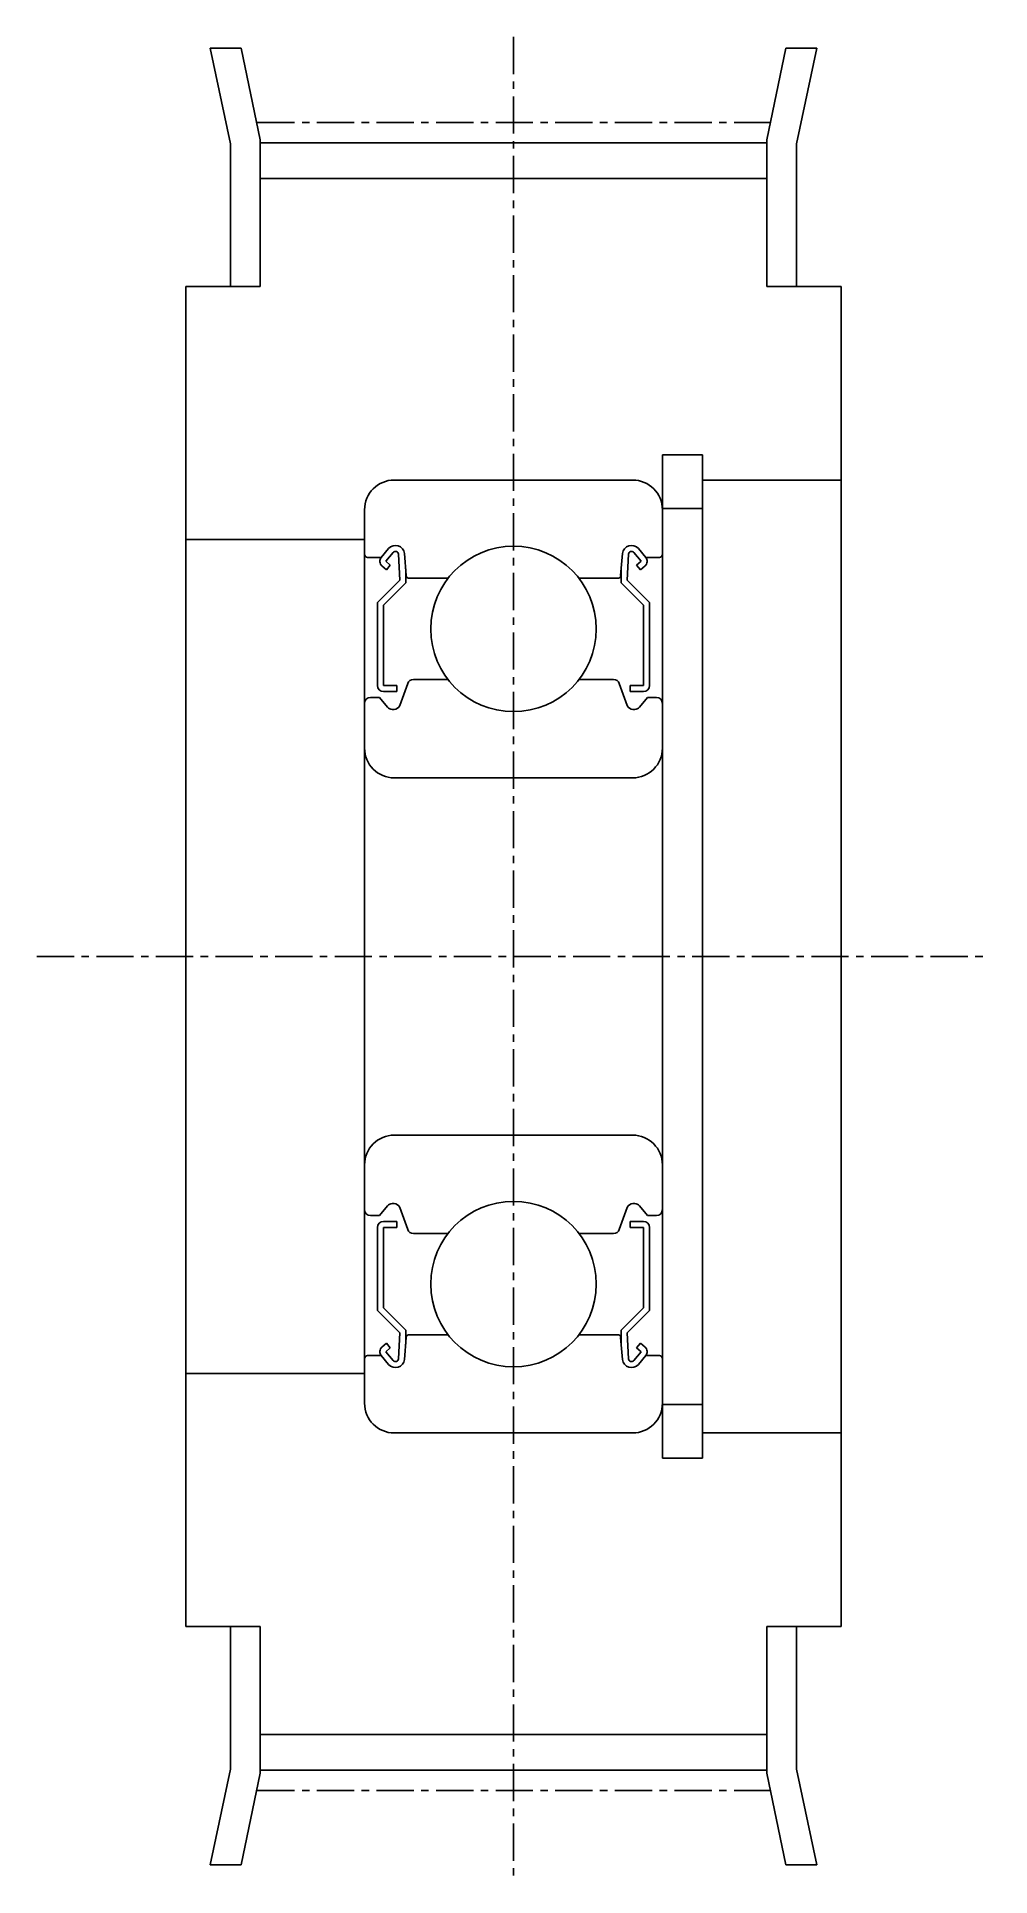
# Model space of a CAD drawing. Extents: x 68 to 212, y 69 to 186.
# Drawn here: x 180.2 to 212.2, y 124.3 to 186.1 of the extents above; entities outside this region: 2.
import ezdxf

# ---------------------------------------------------------------- set-up
doc = ezdxf.new("R2010")
doc.units = 0
doc.linetypes.add('CENTER', pattern=[2, 1.25, -0.25, 0.25, -0.25])
doc.layers.get('0').update_dxf_attribs({"linetype": 'CONTINUOUS'})
doc.layers.add('CENTER', color=1, linetype='CENTER')

msp = doc.modelspace()

# ---------------------------------------------------------------- linework, layer by layer
for p, q in [((185.996, 185.686), (187.032, 185.686)), ((185.996, 185.686), (186.675, 182.479)), ((187.031, 185.686), (187.675, 182.611)), ((205.319, 185.686), (204.675, 182.611)), ((206.355, 185.686), (205.319, 185.686)), ((206.355, 185.686), (205.675, 182.479)), ((186.675, 182.479), (186.675, 177.686)), ((187.675, 182.611), (187.675, 177.686)), ((187.675, 182.511), (204.675, 182.511)), ((204.675, 182.611), (204.675, 177.686)), ((205.675, 182.479), (205.675, 177.686)), ((187.675, 181.311), (204.675, 181.311)), ((185.175, 177.686), (185.175, 132.686)), ((185.175, 177.686), (187.675, 177.686)), ((207.175, 177.686), (204.675, 177.686)), ((207.175, 177.686), (207.175, 132.686)), ((201.175, 172.036), (202.524, 172.036)), ((201.175, 172.036), (201.175, 138.336)), ((202.524, 172.036), (202.524, 138.336)), ((192.175, 171.186), (200.175, 171.186)), ((202.524, 171.186), (207.175, 171.186)), ((191.175, 170.186), (191.175, 140.186)), ((201.175, 170.236), (202.524, 170.236)), ((201.175, 170.186), (201.175, 140.186)), ((185.175, 169.186), (191.175, 169.186)), ((191.735, 168.586), (191.985, 168.884)), ((191.888, 168.457), (192.139, 168.755)), ((192.315, 168.696), (192.358, 167.819)), ((192.514, 168.717), (192.578, 167.977)), ((199.837, 168.717), (199.772, 167.977)), ((200.036, 168.696), (199.992, 167.819)), ((200.462, 168.457), (200.212, 168.755)), ((200.615, 168.586), (200.366, 168.884)), ((191.275, 168.586), (191.735, 168.586)), ((191.913, 168.176), (191.76, 168.304)), ((192.041, 168.329), (191.888, 168.457)), ((191.914, 168.176), (192.041, 168.329)), ((192.558, 168.206), (192.558, 167.736)), ((199.792, 168.206), (199.792, 167.736)), ((200.309, 168.329), (200.462, 168.457)), ((200.437, 168.176), (200.309, 168.329)), ((200.437, 168.176), (200.591, 168.304)), ((201.075, 168.586), (200.615, 168.586)), ((192.358, 167.819), (191.608, 167.069)), ((192.558, 167.736), (191.808, 166.986)), ((192.678, 167.886), (193.978, 167.886)), ((199.673, 167.886), (198.373, 167.886)), ((199.792, 167.736), (200.543, 166.986)), ((199.992, 167.819), (200.743, 167.069)), ((191.608, 167.069), (191.608, 164.286)), ((191.808, 166.986), (191.808, 164.286)), ((200.542, 166.986), (200.542, 164.286)), ((200.742, 167.069), (200.742, 164.286)), ((192.357, 163.618), (192.626, 164.354)), ((192.814, 164.486), (193.978, 164.486)), ((199.537, 164.486), (198.373, 164.486)), ((199.994, 163.618), (199.725, 164.354)), ((191.375, 163.886), (191.675, 163.886)), ((191.676, 163.886), (191.951, 163.557)), ((192.258, 164.286), (191.808, 164.286)), ((191.808, 164.086), (192.258, 164.086)), ((192.258, 164.086), (192.258, 164.286)), ((200.092, 164.286), (200.542, 164.286)), ((200.092, 164.086), (200.092, 164.286)), ((200.542, 164.086), (200.092, 164.086)), ((200.675, 163.886), (200.4, 163.557)), ((200.975, 163.886), (200.675, 163.886)), ((192.104, 163.486), (192.169, 163.486)), ((200.247, 163.486), (200.182, 163.486)), ((192.175, 161.186), (200.175, 161.186)), ((192.175, 149.186), (200.175, 149.186)), ((191.375, 146.486), (191.675, 146.486)), ((191.676, 146.486), (191.951, 146.815)), ((192.104, 146.886), (192.169, 146.886)), ((192.357, 146.754), (192.626, 146.018)), ((199.994, 146.754), (199.725, 146.018)), ((200.247, 146.886), (200.182, 146.886)), ((200.675, 146.486), (200.4, 146.815)), ((200.975, 146.486), (200.675, 146.486)), ((191.608, 143.303), (191.608, 146.086)), ((191.808, 146.286), (192.258, 146.286)), ((191.808, 143.386), (191.808, 146.086)), ((192.258, 146.086), (191.808, 146.086)), ((192.258, 146.286), (192.258, 146.086)), ((192.814, 145.886), (193.978, 145.886)), ((199.537, 145.886), (198.373, 145.886)), ((200.542, 146.286), (200.092, 146.286)), ((200.092, 146.286), (200.092, 146.086)), ((200.092, 146.086), (200.542, 146.086)), ((200.542, 143.386), (200.542, 146.086)), ((200.742, 143.303), (200.742, 146.086)), ((192.558, 142.636), (191.808, 143.386)), ((199.792, 142.636), (200.543, 143.386)), ((192.358, 142.553), (191.608, 143.303)), ((199.992, 142.553), (200.743, 143.303)), ((191.913, 142.196), (191.76, 142.068)), ((191.914, 142.196), (192.041, 142.043)), ((192.315, 141.676), (192.358, 142.553)), ((192.514, 141.655), (192.578, 142.395)), ((192.558, 142.166), (192.558, 142.636)), ((192.678, 142.486), (193.978, 142.486)), ((199.673, 142.486), (198.373, 142.486)), ((199.837, 141.655), (199.772, 142.395)), ((199.792, 142.166), (199.792, 142.636)), ((200.036, 141.676), (199.992, 142.553)), ((200.437, 142.196), (200.309, 142.043)), ((200.437, 142.196), (200.591, 142.068)), ((191.275, 141.786), (191.735, 141.786)), ((191.735, 141.786), (191.985, 141.489)), ((192.041, 142.043), (191.888, 141.915)), ((191.888, 141.915), (192.139, 141.617)), ((200.462, 141.915), (200.212, 141.617)), ((200.309, 142.043), (200.462, 141.915)), ((200.615, 141.786), (200.366, 141.489)), ((201.075, 141.786), (200.615, 141.786)), ((185.175, 141.186), (191.175, 141.186)), ((201.175, 140.136), (202.524, 140.136)), ((192.175, 139.186), (200.175, 139.186)), ((194.175, 139.186), (194.175, 139.186)), ((196.175, 139.186), (196.176, 139.186)), ((202.524, 139.186), (207.175, 139.186)), ((201.175, 138.336), (202.524, 138.336)), ((185.175, 132.686), (187.675, 132.686)), ((186.675, 127.893), (186.675, 132.686)), ((187.675, 127.761), (187.675, 132.686)), ((207.175, 132.686), (204.675, 132.686)), ((204.675, 127.761), (204.675, 132.686)), ((205.675, 127.893), (205.675, 132.686)), ((187.675, 129.061), (204.675, 129.061)), ((185.996, 124.686), (186.675, 127.893)), ((206.355, 124.686), (205.675, 127.893)), ((187.031, 124.686), (187.675, 127.761)), ((187.675, 127.861), (204.675, 127.861)), ((205.319, 124.686), (204.675, 127.761)), ((185.996, 124.686), (187.032, 124.686)), ((206.355, 124.686), (205.319, 124.686))]:
    msp.add_line(p, q)
for centre in [(196.175, 166.186), (196.175, 166.186), (196.175, 144.186), (196.175, 144.186)]:
    msp.add_circle(centre, 2.778)
for centre, radius, start, end in [((192.175, 170.186), 1, 90, 180), ((200.175, 170.186), 1, 0, 90), ((191.275, 168.686), 0.1, 180, 270), ((192.215, 168.691), 0.3, 4.99683, 140.00119), ((192.215, 168.691), 0.1, 2.81979, 140.00022), ((200.136, 168.691), 0.3, 39.99881, 175.00317), ((200.136, 168.691), 0.1, 39.99978, 177.18021), ((201.075, 168.686), 0.1, 270, 0), ((191.889, 168.457), 0.2, 140.00119, 230.08703), ((200.462, 168.457), 0.2, 309.91297, 39.99881), ((192.678, 167.986), 0.1, 184.99683, 270), ((199.673, 167.986), 0.1, 270, 355.00317), ((192.814, 164.286), 0.2, 90, 159.99165), ((199.537, 164.286), 0.2, 20.00835, 90), ((191.375, 163.686), 0.2, 90, 180), ((191.808, 164.286), 0.2, 180, 270), ((200.542, 164.286), 0.2, 270, 0), ((200.975, 163.686), 0.2, 0, 90), ((192.104, 163.686), 0.2, 219.9952, 270), ((192.169, 163.686), 0.2, 270, 339.99165), ((200.182, 163.686), 0.2, 200.00835, 270), ((200.247, 163.686), 0.2, 270, 320.0048), ((192.175, 162.186), 1, 180, 270), ((200.175, 162.186), 1, 270, 0), ((192.175, 148.186), 1, 90, 180), ((200.175, 148.186), 1, 0, 90), ((191.375, 146.686), 0.2, 180, 270), ((192.104, 146.686), 0.2, 90, 140.0048), ((192.169, 146.686), 0.2, 20.00835, 90), ((200.182, 146.686), 0.2, 90, 159.99165), ((200.247, 146.686), 0.2, 39.9952, 90), ((200.975, 146.686), 0.2, 270, 0), ((191.808, 146.086), 0.2, 90, 180), ((192.814, 146.086), 0.2, 200.00835, 270), ((199.537, 146.086), 0.2, 270, 339.99165), ((200.542, 146.086), 0.2, 0, 90), ((192.678, 142.386), 0.1, 90, 175.00317), ((199.673, 142.386), 0.1, 4.99683, 90), ((191.275, 141.686), 0.1, 90, 180), ((191.889, 141.915), 0.2, 129.91297, 219.99881), ((192.215, 141.681), 0.3, 219.99881, 355.00317), ((192.215, 141.681), 0.1, 219.99978, 357.18021), ((200.136, 141.681), 0.3, 184.99683, 320.00119), ((200.136, 141.681), 0.1, 182.81979, 320.00022), ((200.462, 141.915), 0.2, 320.00119, 50.08703), ((201.075, 141.686), 0.1, 0, 90), ((192.175, 140.186), 1, 180, 270), ((200.175, 140.186), 1, 270, 0)]:
    msp.add_arc(centre, radius, start, end)
at = {"layer": 'CENTER', "color": 1, "linetype": 'CENTER'}
for p, q in [((196.175, 186.071), (196.175, 124.301)), ((187.578, 183.196), (204.773, 183.196)), ((180.175, 155.186), (212.175, 155.186)), ((187.578, 127.176), (204.773, 127.176))]:
    msp.add_line(p, q, dxfattribs=at)

# ---------------------------------------------------------------- texts
for p in [(67.776, 83.806), (67.776, 68.806)]:
    msp.add_text('AHTF22S8M150', height=4).set_placement(p)

doc.saveas('drawing.dxf')
